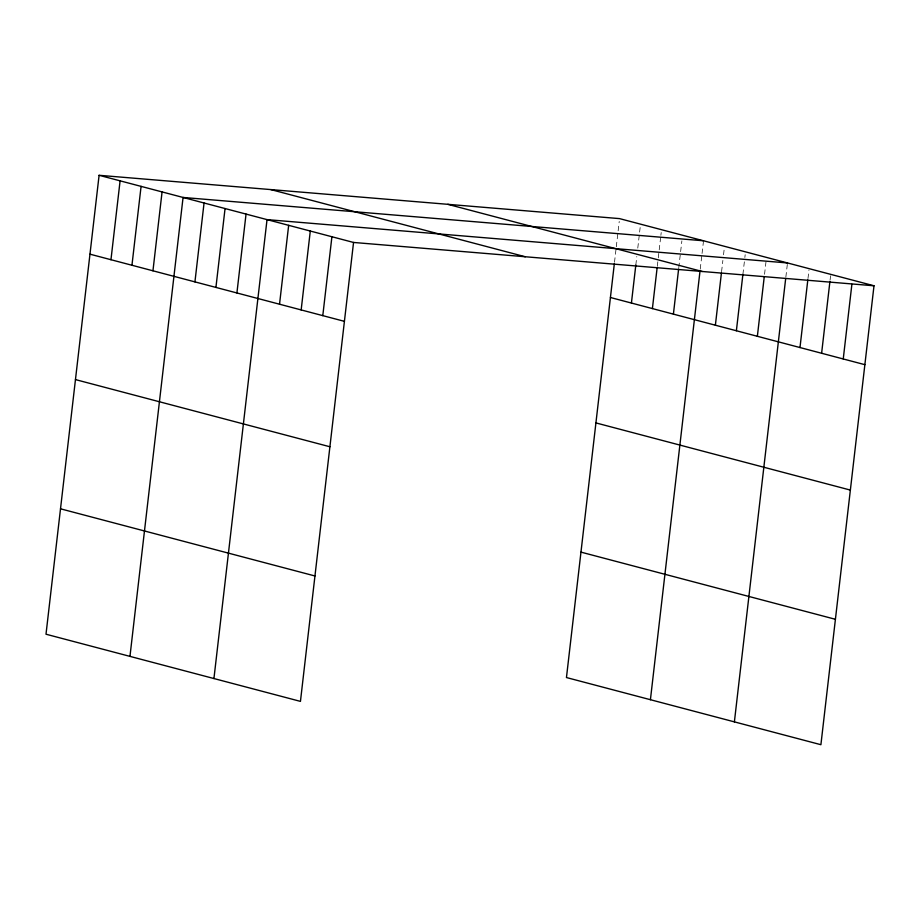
<?xml version="1.0" encoding="UTF-8"?>
<svg xmlns="http://www.w3.org/2000/svg" width="920" height="920" viewBox="0 0 920 920"><rect width="100%" height="100%" fill="white"/><g stroke="black" fill="none" stroke-linecap="round" stroke-linejoin="round"><path stroke-width="0.69" stroke-dasharray="4.6 3.45" d="M614.502 262.28L616.135 248.193M616.296 246.79L619.229 221.433M635.823 265.006L636.801 256.553M637.779 248.101L640.216 226.975M657.306 266.328L658.11 259.279M658.283 257.876L660.721 236.739M660.882 235.336L661.216 232.518M678.776 267.639L681.881 240.879M700.258 268.95L701.891 254.863M702.052 253.46L703.363 242.19M721.579 271.676L722.879 260.406M723.534 254.771L724.35 247.733M742.9 274.401L744.694 258.911M744.855 257.496L745.177 254.679M764.543 274.309L766.337 258.819M785.864 277.035L787.324 264.351M807.978 278.518L808.956 270.066M830.093 280.002L830.576 275.77"/><path stroke-width="1.38" d="M99.096 175.294L46 634.213L300.449 701.385L353.544 242.454L99.096 175.294L619.551 218.615L874 285.786L820.904 744.706L566.455 677.545L614.341 263.695M110.963 259.716L120.094 180.826M131.951 265.259L141.082 186.369M152.95 270.802L162.07 191.912M129.962 656.385L183.068 197.455L703.524 240.775M194.936 281.888L204.056 202.998M215.924 287.431L225.055 208.541M236.911 292.962L246.042 214.084M213.934 678.546L267.03 219.627L787.485 262.947M279.53 304.221L288.661 225.331M301.162 309.925L310.293 231.046M322.793 315.641L331.913 236.75M631.419 303.048L635.823 265.006M652.406 308.579L657.133 267.731M673.405 314.122L678.615 269.042M650.417 699.706L700.097 270.365M715.38 325.209L721.418 273.09M736.38 330.751L742.9 274.401M757.367 336.294L764.209 277.127M734.39 721.878L785.692 278.438M799.986 347.541L807.817 279.921M821.617 353.257L829.932 281.405M843.249 358.961L851.885 284.303M353.544 242.454L874 285.786M447.798 204.32L702.247 271.492M270.848 189.589L525.297 256.76M610.431 297.505L864.869 364.676M89.976 254.173L344.413 321.344M595.918 422.912L850.356 490.084M75.463 379.592L329.912 446.763M580.968 552.126L835.406 619.298M60.513 508.806L314.962 575.977"/></g></svg>
